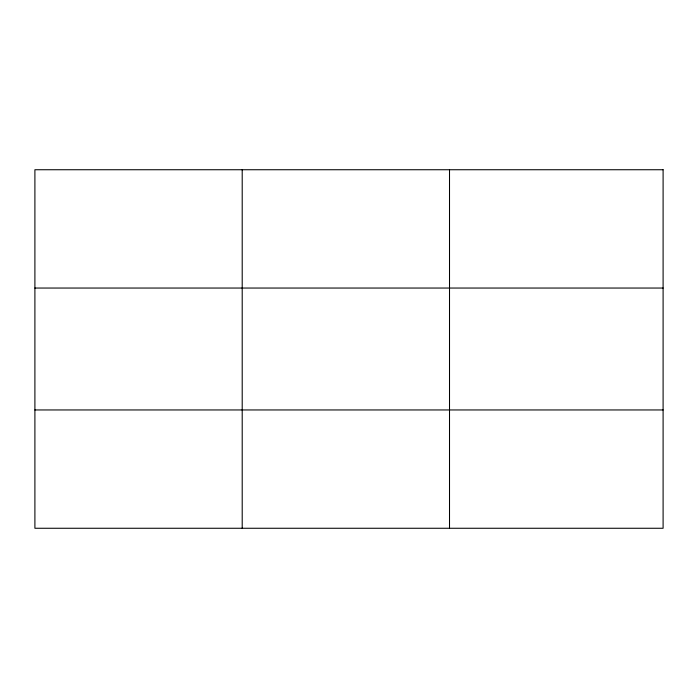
<?xml version="1.0" encoding="UTF-8"?>
<svg xmlns="http://www.w3.org/2000/svg" width="698" height="698" viewBox="0 0 698 698"><rect width="100%" height="100%" fill="white"/><g stroke="black" fill="none" stroke-linecap="round" stroke-linejoin="round"><path stroke-width="1.05" d="M242.206 169.736L242.206 528.264M449.512 169.736L449.512 528.264M34.9 288.047L663.1 288.047M34.9 409.953L663.1 409.953M663.1 169.736L663.1 528.264L34.9 528.264L34.9 169.736L663.1 169.736"/></g></svg>
